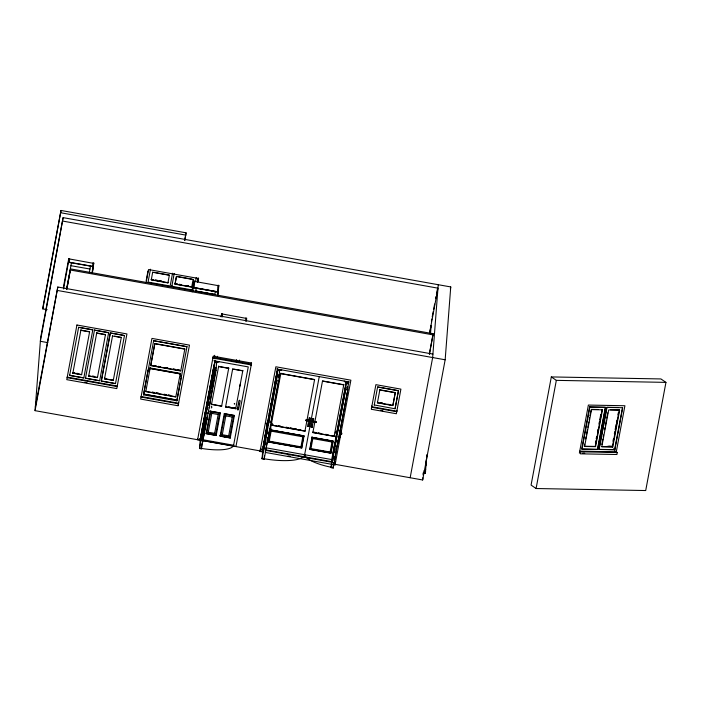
<?xml version="1.0" encoding="UTF-8"?>
<svg xmlns="http://www.w3.org/2000/svg" width="701" height="701" viewBox="0 0 701 701"><rect width="100%" height="100%" fill="white"/><g stroke="black" fill="none" stroke-linecap="round" stroke-linejoin="round"><path stroke-width="1.05" d="M267.335 423.43L267.177 424.412L267.326 423.386M335.464 432.114C335.516 431.027 335.35 434.261 335.455 432.158M207.943 403.285L207.82 404.056M207.943 413.45L208.066 412.652M339.591 436.986L339.477 437.661M238.463 404.074L239.356 403.767L238.743 404.468M309.132 420.46L309.474 420.854L309.115 420.565M308.265 424.324L308.633 423.877L308.992 424.385M262.235 451.286L35.05 410.663L40.632 337.821L63.116 217.634L450.743 286.937L445.161 359.788L422.668 479.975L334.377 464.185M47.151 309.684L42.84 308.913L43.015 306.6L61.013 210.458L186.054 232.811L184.871 240.461M42.84 308.913L61.013 210.458M35.05 410.663L57.806 287.016L432.929 354.084M47.905 342.64L40.36 341.291L63.116 217.634M69.329 262.209L69.592 258.748L68.759 258.599L68.532 262.367L93.426 266.582L92.217 273.197M66.604 288.742L71.449 262.884M66.849 289.32L70.538 268.895L433.157 333.72L429.459 354.154M70.924 265.697L89.973 269.026M69.636 375.447L78.643 327.262L92.812 329.794L83.813 377.979L69.636 375.447L69.697 374.641M72.843 373.212L80.887 330.145L89.632 331.713L81.596 374.781L72.843 373.212L72.895 372.573L74.841 372.923M80.913 329.707L80.869 330.346L89.623 331.915M92.672 266.389L92.935 262.919L93.768 263.068L92.304 272.943M88.685 376.043L96.72 332.975L105.474 334.543L97.439 377.611L88.685 376.043L88.729 375.412M96.756 332.546L96.703 333.177L105.457 334.745M97.439 377.611L97.483 376.972M114.5 336.156L121.308 337.374L113.273 380.441L104.519 378.873L104.572 378.242L106.517 378.593M113.273 380.441L113.325 379.802M143.539 394.873L153.668 340.668L187.009 346.636L176.88 400.832L143.539 394.873L143.644 393.48M148.086 370.522L148.752 370.636L150.277 368.007L180.288 373.379L175.793 396.976L145.79 391.614L145.834 390.974M148.752 370.636L150.321 367.377L150.154 368.656M155.902 343.762L184.836 348.94L180.735 370.969L150.724 365.607L150.776 364.976M152.704 272.093L151.267 279.909L167.942 282.889L167.986 282.249M192.863 290.091L171.824 286.271L171.885 285.526M193.134 279.322L191.697 287.138L175.022 284.159L175.075 283.519L177.16 283.896M176.88 400.832L176.985 399.447M178.212 405.213L189.463 345.12L151.951 338.408L140.664 399.079L178.168 405.791L178.65 402.4M180.762 376.358L180.21 373.379L180.762 376.358L181.428 376.481L181.471 375.841L180.805 375.727M194.142 287.576L194.633 281.101L193.8 280.952L193.336 287.725L218.221 292.177L218.808 285.421L217.976 285.272L217.476 291.747M215.303 291.66L214.778 294.464L195.728 291.055L196.254 288.251M197.673 438.808L197.612 439.615L235.957 446.467M216.346 363.416L216.749 361.269L216.039 370.514L201.389 448.842L199.548 448.509L200.32 438.449M201.362 436.732L201.222 438.502L205.551 416.429M201.389 448.842L201.783 443.698M203.062 438.835L203.982 432.876M201.879 433.77L201.66 432.841L201.529 434.611L205.849 412.538M205.051 418.392L205.262 415.579M214.778 294.464L195.737 290.985M205.367 418.891L205.682 415.658M206.322 411.583L213.621 370.917L206.112 413.117L206.234 412.328M206.716 418.234L206.585 420.004L206.9 416.981M211.518 404.424L218.616 366.404L228.719 368.209L221.621 406.23L211.518 404.424L211.553 403.916M199.548 448.509L214.208 370.189L214.953 360.428M215.382 372.178L209.336 405.599M215.54 370.146L215.75 367.342M221.437 316.615L221.665 313.645L222.506 313.794L222.261 316.957M218.642 366.053L218.607 366.562L228.71 368.375L228.745 367.867M221.621 406.23L221.665 405.721M233.696 369.094L242.791 370.724L235.694 408.744L225.582 406.939L225.626 406.431M230.217 437.994L234.423 415.439L224.285 413.625L220.079 436.18L230.217 437.994L230.261 437.485M235.694 408.744L235.729 408.236L232.697 407.693M245.604 321.128L245.841 317.965L246.673 318.114L246.445 321.093M242.818 370.382L242.774 370.89L232.671 369.076M263.296 452.057L260.08 451.488L260.185 450.095M279.261 371.67L279.655 369.523L278.77 381.09L264.154 459.208L262.069 458.84L263.015 446.467M263.278 451.724L264.163 441.648L264.338 444.53M263.488 450.436L265.364 440.421L266.038 431.632L266.687 430.8M264.154 459.208L264.391 456.053M265.53 439.711L266.24 430.344L263.997 442.366M266.424 434.9L267.142 425.533L276.781 374.054L276.063 383.421M265.6 448.982L265.364 452.101L267.773 438.002M265.574 450.813L265.723 448.859M267.186 433.98L267.423 430.861M268.299 421.722L268.904 422.16L268.299 421.722L266.739 430.256L267.361 430.37L266.766 429.941M267.449 440.798L267.668 437.862M271.357 430.002L304.059 435.856L301.798 448.009L268.036 441.972L268.08 441.393M268.667 433.192L268.509 435.277L269.719 428.837M271.234 424.569L271.191 425.148L304.944 431.185L314.6 379.513L280.838 373.475L268.036 441.972M262.069 458.84L276.685 380.713L277.596 368.866M278.306 381.712L270.919 422.405M278.621 377.55L278.858 374.43M280.864 373.09L280.821 373.668L314.583 379.705M304.944 431.185L304.996 430.607M307.643 426.331L308.808 426.541L307.643 426.331L309.194 417.945L310.341 418.331L309.194 417.945M310.972 426.927L312.138 427.137L310.972 426.927L312.523 418.541L313.68 418.926L312.523 418.541M312.015 436.828L311.971 437.406L333.22 441.209M312.865 432.596L322.513 380.932L343.77 384.735L334.123 436.399L312.865 432.596L312.909 432.018M331.109 467.663L331.722 459.567L346.347 381.449L345.724 389.546L347.81 389.914L333.194 468.04L331.109 467.663L346.022 387.548M334.123 436.399L334.167 435.82M333.019 458.375L332.931 453.95L332.318 460.557L335.017 442.638L332.765 454.66M333.194 468.04L333.58 462.975M333.343 466.621L333.65 462.581M335.166 446.914L335.919 437.836M334.692 458.577L334.85 456.447M336.366 440.903L336.515 438.94M337.312 430.878L337.961 430.659L337.312 430.878L335.77 439.089L336.401 439.203L335.797 438.765L345.549 386.356L345.094 392.253L337.873 430.861M265.434 452.443L335.096 464.903L335.209 463.51M335.577 461.512L335.096 464.903M336.944 444.977L334.395 460.925M337.847 440.175L337.549 444.101L347.179 392.621M339.109 439.685L338.504 439.247L339.109 439.685L340.668 431.15L340.046 431.036L340.668 431.15M343.805 384.341L343.762 384.919L322.504 381.116M347.328 390.659L347.635 386.724M347.81 389.914L348.45 381.528M371.399 408.701L375.894 384.665L400.902 389.134L396.363 413.748L371.355 409.279L371.837 405.888M379.881 389.37L379.837 390.01L395.259 392.77L392.858 405.59L377.436 402.83L377.488 402.199M396.845 410.357L396.74 411.75L371.732 407.272M430.502 333.711L431.133 325.387L429.739 332.844M422.668 479.975L422.834 477.793M423.053 475.015L423.202 473.035M438.239 284.702L432.657 357.545L410.164 477.732M423.29 473.044L425.288 473.403L425.621 469.065M425.866 465.815L426.366 459.313M426.532 457.148L426.699 454.975M425.288 473.403L426.909 455.142M206.068 411.391L206.287 410.251M271.147 425.008L304.961 430.992M271.778 425.121L271.918 424.21L271.76 425.165M336.235 433.104L336.366 431.772L336.2 433.227M340.8 434.059L340.905 432.841M340.844 433.209L340.87 433.595M341.676 433.358L341.624 434.252L341.738 432.99M211.141 406.063L211.939 407.115L211.238 407.991M206.278 410.357L206.164 410.961M267.195 427.671L267.107 428.232M270.533 428.337L270.446 428.784M336.235 436.565L336.156 437.021M335.945 436.977L335.998 436.565M208.583 411.846L208.802 410.698L208.67 411.461M270.56 429.284L270.77 428.162L270.647 428.872M339.591 438.107L339.81 436.995L339.696 437.652M209.652 404.389L209.783 403.592L209.678 404.039M308.589 425.227L308.536 423.895M35.313 407.193L57.806 287.016M63.362 287.436L68.759 258.599M63.554 288.961L68.496 262.06L93.505 266.538M69.417 259.878L69.565 259.081M66.735 289.241L70.538 268.895M89.377 272.251L90.49 266.292M92.173 271.611L92.567 269.473M92.97 267.344L93.768 263.068M104.519 378.873L112.563 335.805M124.489 335.455L115.49 383.649L101.312 381.107L110.311 333.036L124.48 335.569M146.194 280.558L147.972 271.094M146.141 282.45L148.551 269.552L198.567 278.49L197.962 281.714M150.47 269.21L148.069 282.082L170.159 286.034L172.551 273.215M181.506 375.631L176.941 400.078L143.6 394.12L147.964 370.733M145.79 391.614L150.11 368.375L180.122 373.738M154.825 343.569L150.741 365.405L180.753 370.768M150.724 365.607L154.807 343.77L184.819 349.142M167.942 282.889L169.379 275.072L153.747 272.277M171.824 286.332L174.225 273.451M176.468 276.343L175.04 283.949L191.715 286.937M175.022 284.159L176.45 276.545L193.117 279.524M184.652 240.285L186.054 232.811M191.802 291.616L193.8 280.952M192.556 291.756L193.301 287.428L218.309 291.896L217.713 295.095M194.457 282.24L194.606 281.434L217.95 285.605M195.509 281.732L196.315 277.465M197.629 281.469L198.05 279.226M197.594 282.144L198.374 277.938M218.405 287.559L218.808 285.421M217.625 295.366L218.239 291.949L193.353 287.498M197.603 439.729L213.235 356.204L251.58 363.057L235.948 446.59M213.314 358.307L213.709 356.178M221.069 316.834L221.665 313.645M214.147 358.281L214.734 355.293M200.302 438.747L206.55 405.187M206.926 403.347L208.556 394.461M208.933 392.613L210.764 382.658M211.141 380.818L214.173 364.424M214.559 362.575L214.979 360.13M200.258 439.255L214.918 360.936M205.779 412.828L200.845 440.824L205.761 414.571M211.956 380.792L207.435 404.985L208.074 405.099M212.35 378.689L214.12 369.225M201.792 438.002L202.186 435.882M202.58 433.761L203.579 428.451M203.973 426.331L204.368 424.201M207.724 405.73L208.512 401.524M208.907 399.421L209.888 394.164M210.282 392.061L211.264 386.803M211.658 384.7L212.052 382.597M212.447 380.494L213.428 375.237M213.823 373.134L214.217 371.031M201.862 437.696L202.265 435.558M203.264 430.221L204.263 424.876M204.666 422.738L205.069 420.6M217.144 358.518L217.547 356.301M202.896 438.344L203.299 436.206M204.298 430.861L204.666 428.258M205.7 423.386L206.094 421.248M209.161 404.898L209.555 402.795M211.325 393.331L211.72 391.228M212.701 385.971L213.095 383.868M214.077 378.61L214.471 376.507M214.865 374.404L215.26 372.301M204.368 430.782L205.349 425.551M205.744 423.465L206.129 421.371M202.685 441.157L206.883 418.725M206.795 433.069L210.764 411.829L219.65 413.424L215.68 434.655L206.795 433.069L208.258 432.202L214.646 433.341L215.68 434.655M208.258 432.202L211.781 413.371L210.764 411.829M214.646 433.341L218.169 414.519L219.65 413.424M225.582 406.939L232.679 368.919M220.824 435.575L224.802 414.344L233.687 415.93L229.718 437.161L220.824 435.575L222.296 434.708L228.684 435.856L229.718 437.161M222.296 434.708L225.818 415.886L224.802 414.344M236.193 361.918L236.596 359.709M239.181 362.268L239.576 360.148M228.684 435.856L232.206 417.025L233.687 415.93M239.865 386.155L240.259 384.052M250.844 364.941L251.238 362.803M260.124 450.909L275.861 366.781L350.886 380.187L335.148 464.325M260.08 451.488L260.448 449.481L263.664 450.06M265.004 435.996L266.818 426.129M269.21 413.52L269.605 411.382M270.612 406.028L271.024 403.662M273.416 391.044L273.811 388.906M274.818 383.561L277.237 370.487M262.954 447.273L277.57 369.155M267.817 425.656L276.448 379.539M276.851 377.392L277.254 375.254M265.004 445.205L265.399 443.12M268.395 441.604L270.533 430.151L303.717 436.083L301.57 447.536L268.395 441.604L269.272 441.157L300.948 446.817L301.57 447.536M269.272 441.157L271.138 431.141L270.533 430.151M300.948 446.817L302.814 436.802L303.717 436.083M308.808 426.541L310.359 418.155M304.637 454.73L319.253 376.603M312.304 424.99C311.822 427.435 311.078 423.746 312.295 424.727M312.138 427.137L313.689 418.751M310.07 449.061L312.217 437.599L332.887 441.297L330.749 452.75L310.07 449.061L310.946 448.614L330.118 452.04L330.749 452.75M310.946 448.614L312.821 438.598L312.217 437.599M330.118 452.04L331.994 442.024L332.887 441.297M333.641 452.75L334.018 450.743M335.464 443.733L336.866 436.224M333.001 459.646L333.378 457.639M334.43 451.952L334.824 449.867M348.029 383.964L348.432 381.817M374.229 405.064L377.611 386.926L398.457 390.65L395.084 408.674M377.436 402.83L379.854 389.809L395.276 392.569L392.875 405.388L377.453 402.628M431.413 321.189L431.807 319.043M432.21 316.896L433.218 311.533M433.621 309.386L434.62 304.024M435.628 298.652L436.031 296.505M436.434 294.359L437.433 288.996M429.538 333.247L437.976 288.172L62.853 221.104M429.345 354.075L433.157 333.72M450.34 289.084L450.743 286.937M551.319 376.928L531.078 485.092L536.09 488.527L645.709 490.542L665.95 382.378L660.929 378.943L551.319 376.928L556.331 380.363L665.95 382.378M536.09 488.527L556.331 380.363M579.377 453.144L588.376 405.073L624.915 405.739L616.118 452.75M584.66 444.127L584.266 446.23L595.228 446.432L602.124 409.577M585.642 438.861L586.036 436.758M586.43 434.646L587.42 429.389M587.815 427.277L588.796 422.011M589.19 419.908L589.585 417.805M589.979 415.693L590.969 410.427M595.412 443.006L595.806 440.894M596.2 438.791L596.595 436.688M597.585 431.422L597.979 429.31M598.961 424.044L599.355 421.941M599.749 419.838L600.739 414.571M606.602 408.341L598.926 449.35L614.637 449.639L622.514 407.579M601.835 444.443L602.816 439.176M603.21 437.074L603.605 434.97M604.595 429.704L604.989 427.592M605.384 425.489L606.365 420.223M606.759 418.12L607.741 412.854M612.981 441.209L613.375 439.106M614.365 433.84L614.759 431.737M615.154 429.625L616.135 424.359M616.529 422.256L616.924 420.153M617.914 414.887L618.308 412.775M618.895 409.621L619.298 409.892L612.402 446.756L601.44 446.555M612.753 446.993L619.649 410.138L608.687 409.936L601.791 446.791L612.753 446.993L611.649 446.239L608.661 446.178M614.838 449.779L622.707 407.71L606.996 407.421L599.127 449.49L614.838 449.779L613.436 448.815M617.292 452.504L616.924 454.502L580.384 453.836L580.752 451.83L617.292 452.504L614.882 450.857M207.846 403.715L207.943 403.268M208.039 413.003L207.943 413.45M266.783 428.793L267.02 427.496L266.915 428.109M316.431 422.072L312.392 421.283A0.894 0.859 4.4 0 1 312.944 421.099L316.379 422.133M309.649 420.898L309.632 420.556A0.894 0.859 4.4 0 0 309.176 420.197L305.496 420.197L309.676 420.784A0.894 0.859 4.4 0 0 309.159 420.425C301.78 419.654 308.133 421.976 309.667 420.661M312.269 421.476L312.409 421.056A0.894 0.859 4.4 0 1 312.961 420.872C319.866 422.861 314.057 422.94 312.287 421.248M335.455 443.093L334.806 443.935L334.395 449.253L335.017 448.824M333.956 460.478L334.605 459.637M205.051 415.781L205.665 415.001M308.931 424.447L308.58 425.288M265.364 440.421L265.977 440M215.742 362.399L214.83 362.093L215.724 362.102M278.393 370.61L277.482 370.312L278.385 370.312M606.803 407.29L618.317 407.5M591.162 409.375L598.137 409.507M610.326 409.726L619.298 409.892M607.013 446.388L611.999 446.476M579.753 451.146L616.293 451.812M582.601 453.205L584.748 453.24M347.416 382.948L348.344 382.974A4.232 1.157 10.6 0 1 344.261 381.072M60.838 212.771L185.879 235.124M177.511 276.527L192.092 279.138M152.695 272.295L169.362 275.274M69.574 258.976L92.909 263.252M151.32 279.27L153.396 279.646M155.482 280.014L157.567 280.391M159.653 280.759L161.738 281.136M179.237 284.264L181.322 284.641M186.536 285.57L188.622 285.938M151.302 279.471L153.388 279.848M155.464 280.216L157.55 280.593M159.635 280.961L161.721 281.338M175.057 283.721L177.143 284.098M179.228 284.466L181.314 284.843M186.519 285.771L188.604 286.139M151.285 279.708L167.951 282.687M70.451 270.043L433.069 334.876M222.489 314.022L245.814 318.298M57.543 290.477L445.161 359.788M123.481 335.271L110.32 332.922L101.321 380.993L115.499 383.526M78.635 327.376L92.804 329.908M94.477 330.206L108.646 332.738M153.659 340.791L187.001 346.75M112.546 336.007L121.299 337.575M276.536 368.963L349.475 382.01M377.602 387.04L398.448 390.764L395.075 408.788L374.238 404.95M213.875 360.752L248.259 366.903L233.608 445.223L199.215 439.071M276.685 380.713L278.77 381.09M214.208 370.189L216.039 370.514M380.573 402.742L382.623 403.11M380.555 402.952L382.615 403.32M387.749 404.232L389.809 404.6M153.992 365.545L156.13 365.931M158.277 366.316L160.415 366.693M165.778 367.657L167.925 368.034M173.278 368.998L175.425 369.383M177.563 369.76L179.71 370.146M153.975 365.747L156.113 366.132M158.26 366.518L160.406 366.903M165.76 367.859L167.907 368.244M173.261 369.199L175.408 369.585M177.555 369.962L179.693 370.347M371.775 406.694L396.784 411.172M150.102 368.577L180.104 373.94M380.774 410.374L382.86 410.751M148.13 369.883L148.796 370.005M76.786 373.274L78.731 373.624M92.62 376.104L94.565 376.455M72.878 372.783L74.823 373.125M76.768 373.475L78.714 373.826M92.602 376.306L94.547 376.656M104.554 378.444L106.499 378.794M111.363 379.662L113.308 380.012M72.86 373.011L81.614 374.579M88.694 375.841L97.448 377.41M104.537 378.671L113.29 380.24M69.644 375.333L83.822 377.865M85.487 378.163L99.656 380.696M152.266 392.131L154.413 392.507M156.551 392.893L158.698 393.279M164.06 394.234L166.198 394.619M168.345 395.005L170.483 395.382M67.182 377.077L117.198 386.023M152.248 392.332L154.395 392.709M156.542 393.095L158.68 393.48M164.043 394.435L166.181 394.821M168.328 395.206L170.474 395.583M145.799 391.412L175.811 396.775M67.138 377.655L117.155 386.601M228.657 406.974L230.682 407.334M228.64 407.141L230.664 407.5M232.688 407.859L235.72 408.403M211.527 404.258L221.639 406.063M225.599 406.773L235.702 408.578M84.9 382.317L87.02 382.693M143.6 394.058L176.941 400.026M141.076 396.503L178.589 403.206M141.032 397.081L178.545 403.785M210.247 411.233L220.386 413.047M224.276 413.748L234.414 415.553M211.781 413.371L218.169 414.519M225.818 415.886L232.206 417.025M278.612 425.893L280.724 426.269M285.999 427.207L288.111 427.584M290.223 427.96L292.335 428.337M294.438 428.714L296.549 429.1M298.661 429.476L300.773 429.853M313.978 432.21L316.098 432.587M318.228 432.973L320.348 433.349M325.667 434.305L327.788 434.681M278.604 426.077L280.715 426.453M285.99 427.4L288.093 427.776M290.205 428.153L292.317 428.53M294.429 428.907L296.541 429.284M298.644 429.66L300.755 430.037M313.96 432.394L316.081 432.78M318.21 433.157L320.339 433.542M325.65 434.489L327.779 434.865M312.883 432.412L334.14 436.215M270.288 429.95L304.05 435.987M271.138 431.141L302.814 436.802M312.821 438.598L331.994 442.024M271.252 441.963L273.355 442.34M275.467 442.717L277.578 443.093M287.077 444.793L289.18 445.17M298.679 446.861L300.79 447.238M318.263 450.366L320.392 450.743M322.513 451.129L324.642 451.505M268.045 441.832L301.807 447.869M309.728 449.288L330.986 453.083M423.658 471.046L425.665 471.405M209.126 433.709L211.15 434.068M220.123 435.671L222.147 436.031M224.171 436.399L226.204 436.758M209.117 433.823L211.141 434.182M220.114 435.785L222.138 436.145M224.162 436.513L226.195 436.872M206.05 433.551L216.188 435.365M220.088 436.066L230.226 437.88M266.161 447.851L331.722 459.567M260.492 448.903L263.707 449.481M265.854 449.867L332.3 461.74M265.81 450.436L332.256 462.318M288.085 455.904L290.232 456.29M234.739 403.425L234.213 403.794L234.686 404.17M347.468 382.667L348.344 382.974M336.103 449.017L336.48 449.621M333.264 467.637A29.652 8.07 10.6 0 1 304.707 454.327A42.358 11.531 10.6 0 1 262.148 458.436M281.741 369.9A4.232 1.157 10.6 0 1 277.482 370.312M233.678 444.82A33.885 9.227 10.6 0 1 199.627 448.105M219.089 361.681A4.232 1.157 10.6 0 1 214.83 362.093M266.424 423.632C266.292 425.349 266.617 421.45 266.389 423.649M272.671 424.753C272.549 426.41 272.873 422.58 272.636 424.762M201.362 434.121L201.143 436.933L205.559 411.689L201.362 434.121M206.839 404.88L206.62 407.684L213.919 367.017L206.839 404.88M212.929 357.282L212.867 358.088L251.212 364.941L251.273 364.134L212.929 357.282M269.473 430.423L270.069 430.861L269.473 430.423M271.007 422.212L271.611 422.642L271.007 422.212M237.306 409.323L237.823 410.041L238.559 409.55L240.171 400.937L239.654 400.218L238.918 400.709L237.306 409.323M271.918 423.772L271.839 424.289L271.918 423.772M206.83 407.369L206.997 406.475L206.83 407.369M209.336 407.816L209.503 406.93L209.345 407.737M237.867 407.64C237.534 410.471 239.576 406.589 237.867 407.64M76.926 325.001L66.761 379.662L116.778 388.599L126.942 333.939L76.926 325.001M94.486 330.092L85.478 378.277L99.647 380.809L108.655 332.625L94.486 330.092M210.256 411.119L206.041 433.674L216.18 435.479L220.394 412.933L210.256 411.119M311.98 437.266L309.719 449.429L330.977 453.223L333.238 441.069L311.98 437.266M589.629 406.974L581.751 449.034L597.462 449.323L605.34 407.255L589.629 406.974M589.83 407.106L581.953 449.175L597.664 449.464L605.541 407.395L589.83 407.106M591.513 409.621L584.616 446.476L595.578 446.677L602.474 409.822L591.513 409.621"/></g></svg>
